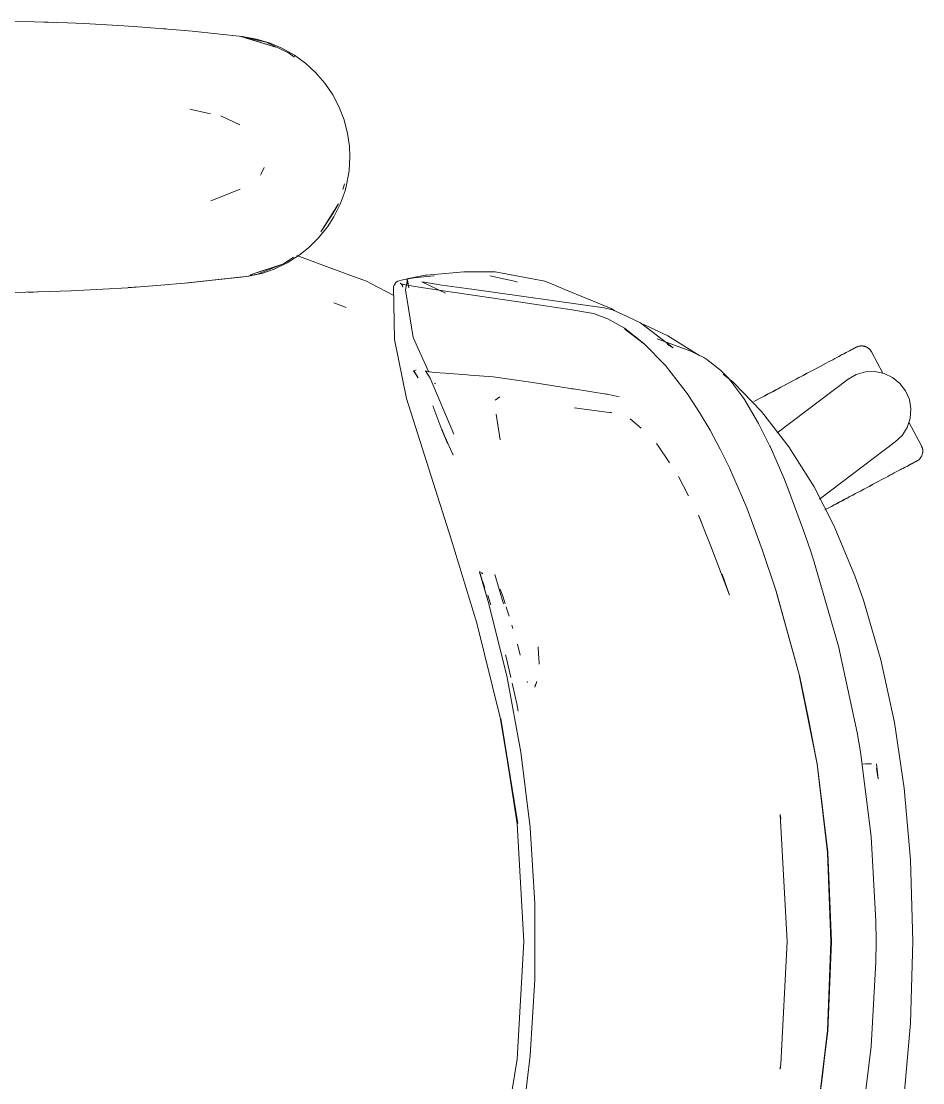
# Model space of a CAD drawing. Header units: millimetres. Extents: x 155927 to 317870, y -36033 to 97293.
# Drawn here: x 215289 to 215610.5, y 19172.5 to 19551.3 of the extents above; entities that cross this region are included whole.
import ezdxf

# ---------------------------------------------------------------- set-up
doc = ezdxf.new("R2010")
doc.units = ezdxf.units.MM
doc.header["$MEASUREMENT"] = 0
doc.layers.add('G-IMPT', color=8, linetype='CONTINUOUS', lineweight=9)
doc.layers.add('I-FURN', color=8, linetype='CONTINUOUS', lineweight=9)

msp = doc.modelspace()

# ---------------------------------------------------------------- linework, layer by layer
at = {"layer": 'G-IMPT'}
for p, q in [((215285.3, 19551.25), (215293.72, 19551.09)), ((215305.48, 19550.7), (215293.72, 19551.09)), ((215298.66, 19550.95), (215297.16, 19550.96)), ((215300.59, 19550.84), (215298.66, 19550.95)), ((215305.48, 19550.7), (215311.51, 19550.44)), ((215325.64, 19549.63), (215311.51, 19550.44)), ((215330.73, 19549.31), (215325.64, 19549.63)), ((215330.73, 19549.31), (215345.79, 19548.06)), ((215338.92, 19548.66), (215340.59, 19548.49)), ((215345.79, 19548.06), (215349.92, 19547.71)), ((215349.92, 19547.71), (215367.85, 19545.81)), ((215367.33, 19545.81), (215379.79, 19541.98)), ((215367.33, 19545.81), (215370.65, 19544.89)), ((215367.85, 19545.81), (215372.89, 19544.91)), ((215376.3, 19543.77), (215367.9, 19545.68)), ((215379.79, 19541.98), (215370.65, 19544.89)), ((215377.75, 19543.45), (215372.89, 19544.91)), ((215376.3, 19543.77), (215384.37, 19540.03)), ((215381.99, 19541.64), (215377.75, 19543.45)), ((215381.99, 19541.64), (215386.43, 19539.12)), ((215386.47, 19538.43), (215384.37, 19540.03)), ((215390.52, 19536.13), (215386.43, 19539.12)), ((215390.52, 19536.13), (215393.95, 19532.96)), ((215397.27, 19529.13), (215393.95, 19532.96)), ((215400.11, 19524.96), (215397.27, 19529.13)), ((215400.11, 19524.96), (215402.3, 19520.8)), ((215349.13, 19519.84), (215356.56, 19518.27)), ((215402.3, 19520.8), (215404.13, 19516.09)), ((215366.96, 19514.24), (215360.18, 19517.5)), ((215405.39, 19511.22), (215404.13, 19516.09)), ((215405.39, 19511.22), (215406.04, 19506.71)), ((215406.21, 19502.86), (215406.04, 19506.71)), ((215406.21, 19502.86), (215405.91, 19497.82)), ((215375.6, 19499.03), (215374.58, 19496.81)), ((215374.58, 19496.81), (215374.28, 19496.36)), ((215405.91, 19497.82), (215405.03, 19492.87)), ((215356.63, 19487.14), (215367.06, 19491.28)), ((215403.67, 19491.18), (215404.29, 19493.21)), ((215405.03, 19492.87), (215404.47, 19490.74)), ((215402.76, 19485.97), (215404.47, 19490.74)), ((215402.11, 19486.07), (215395.79, 19476.12)), ((215402.11, 19486.07), (215399.95, 19482.39)), ((215402.76, 19485.97), (215400.52, 19481.46)), ((215399.95, 19482.39), (215395.79, 19476.12)), ((215400.52, 19481.46), (215398.25, 19477.91)), ((215395.06, 19473.94), (215398.25, 19477.91)), ((215395.06, 19473.94), (215391.46, 19470.39)), ((215391.46, 19470.39), (215388.15, 19467.76)), ((215383.82, 19465.03), (215379.24, 19462.84)), ((215382.5, 19464.64), (215386.08, 19467.06)), ((215383.82, 19465.03), (215388.15, 19467.76)), ((215387.25, 19467.65), (215406.19, 19460.7)), ((215370.15, 19460.24), (215375.11, 19461.4)), ((215370.23, 19460.46), (215373.28, 19461.03)), ((215382.5, 19464.64), (215370.65, 19460.82)), ((215379.79, 19463.74), (215370.65, 19460.82)), ((215373.28, 19461.03), (215382.5, 19464.64)), ((215379.24, 19462.84), (215375.11, 19461.4)), ((215382.5, 19464.64), (215379.79, 19463.74)), ((215433.55, 19460.68), (215442.88, 19461.49)), ((215442.88, 19461.49), (215446.84, 19461.83)), ((215451, 19461.83), (215446.84, 19461.83)), ((215457.97, 19461.8), (215451, 19461.83)), ((215457.97, 19461.8), (215475.67, 19458.56)), ((215348.71, 19457.89), (215337.32, 19456.9)), ((215370.15, 19460.24), (215347.19, 19457.79)), ((215347.19, 19457.79), (215367.33, 19459.91)), ((215370.15, 19460.24), (215348.71, 19457.89)), ((215370.15, 19460.24), (215367.33, 19459.91)), ((215406.19, 19460.7), (215412.17, 19458.51)), ((215413.93, 19457.59), (215412.17, 19458.51)), ((215421.62, 19453.55), (215413.93, 19457.59)), ((215421.76, 19456.63), (215422.37, 19457.67)), ((215422.24, 19457.05), (215422.37, 19457.67)), ((215422.24, 19457.05), (215422.35, 19457.59)), ((215422.37, 19457.67), (215422.35, 19457.59)), ((215422.74, 19458.16), (215422.37, 19457.67)), ((215423.28, 19458.48), (215422.74, 19458.16)), ((215423.28, 19458.48), (215425.14, 19459.04)), ((215424.63, 19457.44), (215424.13, 19457.84)), ((215425.23, 19457.28), (215424.13, 19457.84)), ((215425.23, 19457.28), (215424.61, 19457.45)), ((215424.61, 19457.45), (215430.88, 19456.34)), ((215424.63, 19457.44), (215424.96, 19456.9)), ((215428.42, 19459.57), (215425.14, 19459.04)), ((215426.75, 19458.98), (215426.06, 19455.39)), ((215428.84, 19459.83), (215426.51, 19459.39)), ((215427.24, 19456.11), (215426.51, 19459.39)), ((215427.24, 19456.11), (215426.75, 19458.98)), ((215428.42, 19459.57), (215429.04, 19459.65)), ((215433.08, 19460.64), (215428.84, 19459.83)), ((215429.04, 19459.65), (215433.72, 19460.16)), ((215431.85, 19458.25), (215440.25, 19454.26)), ((215431.85, 19458.25), (215432.71, 19458.1)), ((215437.73, 19457.27), (215432.71, 19458.1)), ((215433.55, 19460.68), (215433.08, 19460.64)), ((215433.72, 19460.16), (215436.31, 19460.38)), ((215437.73, 19457.27), (215439.03, 19457.06)), ((215456.11, 19460.39), (215465.41, 19458.35)), ((215465.41, 19458.35), (215465.99, 19458.19)), ((215475.67, 19458.56), (215479.53, 19456.97)), ((215286.66, 19454.49), (215298.97, 19454.78)), ((215293.44, 19454.62), (215291.36, 19454.62)), ((215295.1, 19454.7), (215293.44, 19454.62)), ((215306.85, 19455.07), (215298.97, 19454.78)), ((215306.85, 19455.07), (215318.16, 19455.61)), ((215327.03, 19456.17), (215318.16, 19455.61)), ((215327.03, 19456.17), (215337.32, 19456.9)), ((215329.07, 19456.31), (215327.17, 19456.22)), ((215329.07, 19456.31), (215330.49, 19456.44)), ((215422.15, 19437.65), (215421.76, 19456.63)), ((215425.03, 19456.4), (215424.96, 19456.9)), ((215428.78, 19438.35), (215426.06, 19455.39)), ((215430.88, 19456.34), (215438.73, 19455.23)), ((215438.73, 19455.23), (215469.6, 19450.67)), ((215449.69, 19455.62), (215439.03, 19457.06)), ((215449.69, 19455.62), (215496.91, 19448.94)), ((215482.89, 19455.58), (215479.53, 19456.97)), ((215499.34, 19448.78), (215482.89, 19455.58)), ((215404.89, 19449.11), (215400.43, 19450.74)), ((215400.43, 19450.74), (215404.31, 19449.36)), ((215469.6, 19450.67), (215485.37, 19448.28)), ((215404.89, 19449.11), (215404.31, 19449.36)), ((215493.04, 19446.98), (215485.37, 19448.28)), ((215493.04, 19446.98), (215497.83, 19445.23)), ((215496.91, 19448.94), (215499.9, 19448.3)), ((215500.51, 19448.01), (215499.34, 19448.78)), ((215503.27, 19446.73), (215499.9, 19448.3)), ((215503.27, 19446.73), (215509.79, 19443.69)), ((215498.25, 19445.01), (215497.83, 19445.23)), ((215504.09, 19441.72), (215498.25, 19445.01)), ((215521.49, 19434.75), (215509.79, 19443.69)), ((215510.98, 19443.02), (215519.6, 19439.04)), ((215428.78, 19438.35), (215434.39, 19426)), ((215504.09, 19441.72), (215511.06, 19436.31)), ((215511.26, 19436), (215504.31, 19441.4)), ((215504.31, 19441.4), (215507.69, 19438.81)), ((215511.26, 19436), (215507.69, 19438.81)), ((215519.6, 19439.04), (215531.05, 19431.92)), ((215422.15, 19437.65), (215426.34, 19416.69)), ((215518.79, 19428.4), (215511.06, 19436.31)), ((215515.84, 19437.98), (215527.74, 19433.47)), ((215521.49, 19434.75), (215519.46, 19435.91)), ((215529.97, 19432.4), (215527.74, 19433.47)), ((215532.41, 19431.22), (215529.97, 19432.4)), ((215533.55, 19430.61), (215532.41, 19431.22)), ((215533.55, 19430.61), (215538.41, 19426.75)), ((215518.79, 19428.4), (215526.81, 19417.97)), ((215428.92, 19426.52), (215428.98, 19426.54)), ((215428.92, 19426.52), (215430.51, 19424.06)), ((215429.85, 19426.82), (215428.98, 19426.54)), ((215430.51, 19424.06), (215428.98, 19426.54)), ((215428.98, 19426.54), (215430.47, 19424.07)), ((215433.84, 19426.23), (215433.12, 19426.52)), ((215433.12, 19426.52), (215434.88, 19423.85)), ((215433.84, 19426.23), (215433.86, 19426.22)), ((215436.24, 19425.93), (215433.86, 19426.22)), ((215434.88, 19423.85), (215443.32, 19403.87)), ((215436.24, 19425.93), (215436.32, 19425.92)), ((215440.19, 19425.63), (215436.32, 19425.92)), ((215448.05, 19425.07), (215440.19, 19425.63)), ((215449.04, 19424.99), (215448.05, 19425.07)), ((215457.28, 19424.37), (215449.04, 19424.99)), ((215457.28, 19424.37), (215457.36, 19424.36)), ((215471.43, 19422.33), (215457.36, 19424.36)), ((215538.41, 19426.75), (215541.3, 19423.72)), ((215542.97, 19422.3), (215539.3, 19425.3)), ((215541.3, 19423.72), (215546.02, 19417.59)), ((215436.34, 19422.13), (215436.77, 19421.86)), ((215471.43, 19422.33), (215484.79, 19420.22)), ((215484.79, 19420.22), (215485.3, 19420.14)), ((215485.91, 19420.04), (215485.3, 19420.14)), ((215485.91, 19420.04), (215497.63, 19418.24)), ((215542.97, 19422.3), (215552.93, 19412.01)), ((215442.33, 19366.45), (215426.34, 19416.69)), ((215458.02, 19415.99), (215459.66, 19417.26)), ((215497.63, 19418.24), (215498.1, 19418.17)), ((215500.08, 19417.75), (215498.1, 19418.17)), ((215502.25, 19417.29), (215500.08, 19417.75)), ((215526.98, 19417.71), (215526.81, 19417.97)), ((215530.86, 19411.61), (215526.98, 19417.71)), ((215546.02, 19417.59), (215546.88, 19416.3)), ((215551.62, 19408.3), (215546.88, 19416.3)), ((215439.02, 19405.51), (215435.77, 19413.98)), ((215486.21, 19413.36), (215499.56, 19411.58)), ((215499.56, 19411.58), (215499.09, 19411.73)), ((215562.74, 19399.41), (215552.93, 19412.01)), ((215458.37, 19411.04), (215459.77, 19401.87)), ((215458.37, 19411.04), (215458.42, 19410.69)), ((215510.06, 19406.08), (215506.16, 19409.42)), ((215530.86, 19411.61), (215534.63, 19405.39)), ((215551.92, 19407.71), (215551.62, 19408.3)), ((215441.04, 19400.61), (215439.02, 19405.71)), ((215439.02, 19405.71), (215441.04, 19400.59)), ((215439.02, 19405.51), (215441.04, 19400.61)), ((215538.2, 19398.6), (215534.63, 19405.39)), ((215551.92, 19407.71), (215555.92, 19399.69)), ((215440.05, 19403.13), (215443.09, 19396.41)), ((215516.34, 19399.45), (215515.59, 19400.55)), ((215516.34, 19399.45), (215519.83, 19394.32)), ((215538.2, 19398.6), (215541.59, 19391.87)), ((215556.14, 19399.25), (215555.92, 19399.69)), ((215556.14, 19399.25), (215560.91, 19388.29)), ((215571.71, 19385.11), (215562.74, 19399.41)), ((215519.83, 19394.32), (215520.22, 19393.74)), ((215547.77, 19377.64), (215541.59, 19391.87)), ((215523.36, 19388.84), (215526.9, 19381.87)), ((215560.91, 19388.29), (215562.39, 19384.61)), ((215567.99, 19369.54), (215562.39, 19384.61)), ((215578.8, 19371.34), (215571.71, 19385.11)), ((215553.22, 19362.76), (215547.77, 19377.64)), ((215534.26, 19365.68), (215530.53, 19375.01)), ((215530.53, 19375.01), (215531.53, 19372.76)), ((215586.32, 19353.36), (215578.8, 19371.34)), ((215451.52, 19336.48), (215442.33, 19366.45)), ((215567.99, 19369.54), (215570.34, 19362.72)), ((215534.92, 19363.95), (215534.26, 19365.68)), ((215541.63, 19346.51), (215534.92, 19363.95)), ((215553.22, 19362.76), (215558.23, 19347.85)), ((215571.53, 19359.11), (215570.34, 19362.72)), ((215571.53, 19359.11), (215580.47, 19328.29)), ((215452.47, 19354.65), (215452.61, 19354.89)), ((215455.74, 19343.43), (215452.47, 19354.65)), ((215455.74, 19343.43), (215452.63, 19354.25)), ((215452.68, 19353.96), (215452.63, 19354.25)), ((215455.74, 19343.43), (215452.68, 19353.96)), ((215453.57, 19354.11), (215452.95, 19354.5)), ((215453.57, 19354.11), (215453.35, 19354.26)), ((215454.02, 19350.18), (215453.62, 19351.25)), ((215460.94, 19343.42), (215457.9, 19353.85)), ((215541.63, 19346.51), (215538.91, 19353.94)), ((215586.32, 19353.36), (215589.4, 19344.63)), ((215454.36, 19349.2), (215454.02, 19350.18)), ((215459.81, 19348.6), (215460.57, 19346.44)), ((215561.96, 19334.59), (215558.19, 19347.76)), ((215566.62, 19317.35), (215558.19, 19347.76)), ((215566.62, 19317.35), (215558.23, 19347.85)), ((215455.35, 19346.45), (215455.64, 19345.65)), ((215456.37, 19343.42), (215455.64, 19345.65)), ((215460.83, 19345.72), (215460.57, 19346.44)), ((215460.83, 19345.72), (215461.6, 19343.42)), ((215589.4, 19344.63), (215595.57, 19323.39)), ((215462.29, 19317.11), (215455.74, 19343.43)), ((215456.37, 19343.42), (215456.52, 19342.97)), ((215461.98, 19342.29), (215462.23, 19341.5)), ((215462.23, 19341.5), (215463.01, 19339.01)), ((215451.52, 19336.48), (215459.83, 19302.79)), ((215464, 19335.72), (215464.34, 19334.6)), ((215561.96, 19334.59), (215566.62, 19317.35)), ((215465.92, 19328.93), (215466.91, 19325.06)), ((215465.92, 19328.93), (215466.3, 19327.4)), ((215462.06, 19323.84), (215461.72, 19325.13)), ((215473.34, 19327.57), (215473.3, 19328.05)), ((215473.61, 19323.87), (215473.34, 19327.57)), ((215587.14, 19297.5), (215580.47, 19328.29)), ((215463.61, 19317.09), (215462.06, 19323.84)), ((215473.61, 19323.87), (215473.71, 19322.49)), ((215473.71, 19321.79), (215473.71, 19322.49)), ((215595.57, 19323.39), (215600.38, 19301.02)), ((215462.29, 19317.11), (215467.22, 19290.44)), ((215572.79, 19286.22), (215566.57, 19317.46)), ((215566.57, 19317.46), (215572.79, 19286.3)), ((215566.62, 19317.35), (215569.69, 19302.33)), ((215465.77, 19307.7), (215464.07, 19315.12)), ((215469.51, 19315.3), (215469.37, 19315.71)), ((215472.18, 19313.7), (215472.86, 19315.65)), ((215472.18, 19313.7), (215472.39, 19314.75)), ((215466.24, 19305.07), (215465.77, 19307.7)), ((215459.83, 19302.79), (215466.09, 19265.05)), ((215465.82, 19264.88), (215460.09, 19302.41)), ((215466.09, 19265.05), (215460.09, 19302.41)), ((215572.79, 19286.22), (215569.69, 19302.33)), ((215603.88, 19277.6), (215600.38, 19301.02)), ((215588.32, 19290.58), (215587.14, 19297.5)), ((215592.14, 19260.41), (215588.32, 19290.58)), ((215467.22, 19290.44), (215470.52, 19263.52)), ((215576.61, 19254.71), (215572.79, 19286.3)), ((215574.73, 19270.74), (215572.79, 19286.22)), ((215576.57, 19254.67), (215572.79, 19286.22)), ((215588.87, 19286.22), (215590.12, 19286.26)), ((215592.21, 19286.34), (215590.12, 19286.26)), ((215592.21, 19286.34), (215592.1, 19286.33)), ((215593.97, 19286.31), (215594.62, 19280.89)), ((215594.05, 19284.66), (215594.62, 19280.89)), ((215606.14, 19252.03), (215603.88, 19277.6)), ((215559.57, 19268.17), (215559.61, 19267.92)), ((215559.85, 19266.62), (215559.61, 19267.92)), ((215562.12, 19222.89), (215559.62, 19268.23)), ((215559.62, 19268.23), (215559.85, 19266.62)), ((215574.73, 19270.74), (215576.57, 19254.67)), ((215465.82, 19264.88), (215468.18, 19222.89)), ((215472.17, 19236.45), (215470.52, 19263.52)), ((215593.75, 19230.2), (215592.14, 19260.41)), ((215576.57, 19254.67), (215577.25, 19239.77)), ((215576.57, 19254.67), (215577.72, 19222.89)), ((215577.94, 19222.89), (215576.61, 19254.71)), ((215606.98, 19222.89), (215606.14, 19252.03)), ((215577.25, 19239.77), (215577.72, 19222.89)), ((215472.17, 19209.33), (215472.17, 19236.45)), ((215593.75, 19230.2), (215593.85, 19222.89)), ((215465.82, 19180.9), (215468.18, 19222.89)), ((215562.17, 19222.89), (215559.85, 19179.16)), ((215562.12, 19222.89), (215559.85, 19179.16)), ((215576.57, 19191.11), (215577.72, 19222.89)), ((215576.61, 19191.07), (215577.94, 19222.89)), ((215577.25, 19206.01), (215577.72, 19222.89)), ((215593.75, 19215.58), (215593.85, 19222.89)), ((215606.14, 19193.75), (215606.98, 19222.89)), ((215593.75, 19215.58), (215592.14, 19185.37)), ((215472.17, 19209.33), (215470.52, 19182.26)), ((215577.25, 19206.01), (215576.57, 19191.11)), ((215603.88, 19168.18), (215606.14, 19193.75)), ((215576.57, 19191.11), (215572.79, 19159.56)), ((215576.61, 19191.07), (215572.79, 19159.48)), ((215576.57, 19191.11), (215574.73, 19175.04)), ((215592.14, 19185.37), (215588.32, 19155.21)), ((215459.83, 19142.99), (215465.82, 19180.9)), ((215467.22, 19155.34), (215470.52, 19182.26)), ((215559.57, 19177.61), (215559.61, 19177.86)), ((215559.85, 19179.16), (215559.59, 19177.38)), ((215559.85, 19179.16), (215559.61, 19177.86)), ((215572.79, 19159.56), (215574.73, 19175.04))]:
    msp.add_line(p, q, dxfattribs=at)
at = {"layer": 'I-FURN'}
for p, q in [((215585.78, 19434.42), (215585.48, 19434.26)), ((215585.62, 19434.33), (215585.9, 19434.48)), ((215586.04, 19434.55), (215585.78, 19434.42)), ((215585.9, 19434.48), (215586.14, 19434.61)), ((215586.26, 19434.67), (215586.04, 19434.55)), ((215586.14, 19434.61), (215586.34, 19434.72)), ((215586.44, 19434.77), (215586.26, 19434.67)), ((215586.34, 19434.72), (215586.51, 19434.8)), ((215586.58, 19434.84), (215586.44, 19434.77)), ((215586.51, 19434.8), (215586.63, 19434.87)), ((215586.68, 19434.89), (215586.58, 19434.84)), ((215586.63, 19434.87), (215586.71, 19434.91)), ((215586.74, 19434.93), (215586.68, 19434.89)), ((215586.71, 19434.91), (215586.75, 19434.93)), ((215586.76, 19434.94), (215586.74, 19434.93)), ((215586.75, 19434.93), (215586.76, 19434.94)), ((215586.76, 19434.94), (215586.9, 19435.01)), ((215586.9, 19435.01), (215587.05, 19435.08)), ((215587.05, 19435.08), (215587.2, 19435.14)), ((215587.2, 19435.14), (215587.35, 19435.19)), ((215587.35, 19435.19), (215587.5, 19435.24)), ((215587.5, 19435.24), (215587.66, 19435.28)), ((215587.66, 19435.28), (215587.81, 19435.32)), ((215587.81, 19435.32), (215587.97, 19435.35)), ((215587.97, 19435.35), (215588.13, 19435.37)), ((215588.13, 19435.37), (215588.29, 19435.39)), ((215588.29, 19435.39), (215588.45, 19435.4)), ((215588.45, 19435.4), (215588.61, 19435.41)), ((215588.61, 19435.41), (215588.78, 19435.41)), ((215588.78, 19435.41), (215588.94, 19435.4)), ((215588.94, 19435.4), (215589.1, 19435.38)), ((215589.1, 19435.38), (215589.26, 19435.36)), ((215589.26, 19435.36), (215589.42, 19435.33)), ((215589.42, 19435.33), (215589.57, 19435.3)), ((215589.57, 19435.3), (215589.73, 19435.26)), ((215589.73, 19435.26), (215589.88, 19435.21)), ((215589.88, 19435.21), (215590.04, 19435.16)), ((215590.04, 19435.16), (215590.19, 19435.1)), ((215590.19, 19435.1), (215590.33, 19435.04)), ((215590.33, 19435.04), (215590.48, 19434.97)), ((215590.48, 19434.97), (215590.62, 19434.89)), ((215590.62, 19434.89), (215590.76, 19434.81)), ((215590.76, 19434.81), (215590.9, 19434.72)), ((215590.9, 19434.72), (215591.03, 19434.63)), ((215591.03, 19434.63), (215591.16, 19434.53)), ((215591.16, 19434.53), (215591.28, 19434.43)), ((215591.28, 19434.43), (215591.4, 19434.32)), ((215579.13, 19430.88), (215578.4, 19430.49)), ((215579.84, 19431.26), (215579.13, 19430.88)), ((215580.52, 19431.62), (215579.84, 19431.26)), ((215581.17, 19431.96), (215580.52, 19431.62)), ((215581.78, 19432.29), (215581.17, 19431.96)), ((215582.37, 19432.6), (215581.78, 19432.29)), ((215582.06, 19432.44), (215582.62, 19432.74)), ((215582.92, 19432.89), (215582.37, 19432.6)), ((215582.62, 19432.74), (215583.16, 19433.02)), ((215583.44, 19433.17), (215582.92, 19432.89)), ((215583.16, 19433.02), (215583.66, 19433.29)), ((215583.92, 19433.43), (215583.44, 19433.17)), ((215583.66, 19433.29), (215584.13, 19433.54)), ((215584.36, 19433.66), (215583.92, 19433.43)), ((215584.13, 19433.54), (215584.56, 19433.77)), ((215584.77, 19433.88), (215584.36, 19433.66)), ((215584.56, 19433.77), (215584.95, 19433.97)), ((215585.15, 19434.08), (215584.77, 19433.88)), ((215584.95, 19433.97), (215585.31, 19434.16)), ((215585.48, 19434.26), (215585.15, 19434.08)), ((215585.31, 19434.16), (215585.62, 19434.33)), ((215591.4, 19434.32), (215591.52, 19434.21)), ((215591.52, 19434.21), (215591.63, 19434.09)), ((215591.63, 19434.09), (215591.73, 19433.97)), ((215591.73, 19433.97), (215591.84, 19433.85)), ((215591.84, 19433.85), (215591.93, 19433.72)), ((215591.93, 19433.72), (215592.02, 19433.58)), ((215592.02, 19433.58), (215592.11, 19433.45)), ((215592.11, 19433.45), (215592.19, 19433.31)), ((215592.19, 19433.31), (215592.21, 19433.27)), ((215596.24, 19425.69), (215592.21, 19433.27)), ((215571.66, 19426.91), (215570.73, 19426.41)), ((215571.16, 19426.64), (215572.08, 19427.13)), ((215572.57, 19427.39), (215571.66, 19426.91)), ((215572.08, 19427.13), (215572.99, 19427.61)), ((215573.47, 19427.87), (215572.57, 19427.39)), ((215572.99, 19427.61), (215573.87, 19428.09)), ((215574.35, 19428.34), (215573.47, 19427.87)), ((215573.87, 19428.09), (215574.74, 19428.55)), ((215575.2, 19428.79), (215574.35, 19428.34)), ((215574.74, 19428.55), (215575.59, 19429)), ((215576.04, 19429.24), (215575.2, 19428.79)), ((215576.85, 19429.67), (215576.04, 19429.24)), ((215577.64, 19430.09), (215576.85, 19429.67)), ((215578.4, 19430.49), (215577.64, 19430.09)), ((215558.55, 19404.41), (215583.86, 19423.49)), ((215564.9, 19423.31), (215563.9, 19422.78)), ((215564.36, 19423.03), (215565.36, 19423.56)), ((215565.89, 19423.84), (215564.9, 19423.31)), ((215565.36, 19423.56), (215566.35, 19424.08)), ((215566.88, 19424.37), (215565.89, 19423.84)), ((215566.35, 19424.08), (215567.33, 19424.61)), ((215567.86, 19424.89), (215566.88, 19424.37)), ((215567.33, 19424.61), (215568.31, 19425.13)), ((215568.83, 19425.4), (215567.86, 19424.89)), ((215568.31, 19425.13), (215569.27, 19425.64)), ((215569.79, 19425.91), (215568.83, 19425.4)), ((215569.27, 19425.64), (215570.22, 19426.14)), ((215570.73, 19426.41), (215569.79, 19425.91)), ((215570.22, 19426.14), (215571.16, 19426.64)), ((215583.86, 19423.49), (215586.78, 19425.18)), ((215586.78, 19425.18), (215590.02, 19426.12)), ((215590.02, 19426.12), (215593.39, 19426.26)), ((215593.39, 19426.26), (215596.7, 19425.59)), ((215596.7, 19425.59), (215599.75, 19424.15)), ((215599.75, 19424.15), (215602.36, 19422.02)), ((215556.36, 19418.77), (215557.35, 19419.3)), ((215557.88, 19419.58), (215556.89, 19419.06)), ((215557.35, 19419.3), (215558.34, 19419.83)), ((215558.88, 19420.11), (215557.88, 19419.58)), ((215558.34, 19419.83), (215559.34, 19420.36)), ((215559.88, 19420.65), (215558.88, 19420.11)), ((215559.34, 19420.36), (215560.34, 19420.89)), ((215560.89, 19421.18), (215559.88, 19420.65)), ((215560.34, 19420.89), (215561.35, 19421.43)), ((215561.89, 19421.71), (215560.89, 19421.18)), ((215561.35, 19421.43), (215562.35, 19421.96)), ((215562.9, 19422.25), (215561.89, 19421.71)), ((215562.35, 19421.96), (215563.36, 19422.49)), ((215563.9, 19422.78), (215562.9, 19422.25)), ((215563.36, 19422.49), (215564.36, 19423.03)), ((215602.36, 19422.02), (215604.39, 19419.33)), ((215604.39, 19419.33), (215605.72, 19416.23)), ((215551.16, 19416.01), (215550.25, 19415.53)), ((215550.67, 19415.75), (215551.58, 19416.23)), ((215552.08, 19416.5), (215551.16, 19416.01)), ((215551.58, 19416.23), (215552.51, 19416.73)), ((215553.02, 19417), (215552.08, 19416.5)), ((215552.51, 19416.73), (215553.46, 19417.23)), ((215553.97, 19417.5), (215553.02, 19417)), ((215553.46, 19417.23), (215554.41, 19417.74)), ((215554.93, 19418.02), (215553.97, 19417.5)), ((215554.41, 19417.74), (215555.38, 19418.25)), ((215555.91, 19418.53), (215554.93, 19418.02)), ((215555.38, 19418.25), (215556.36, 19418.77)), ((215556.89, 19419.06), (215555.91, 19418.53)), ((215605.72, 19416.23), (215606.27, 19412.9)), ((215606.27, 19412.9), (215606, 19409.53)), ((215606, 19409.53), (215604.93, 19406.33)), ((215610.02, 19399.77), (215605.55, 19408.18)), ((215604.93, 19406.33), (215603.14, 19403.48)), ((215600.71, 19401.14), (215573.64, 19380.74)), ((215603.14, 19403.48), (215600.71, 19401.14)), ((215610.02, 19399.77), (215610.09, 19399.63)), ((215610.09, 19399.63), (215610.16, 19399.48)), ((215610.16, 19399.48), (215610.22, 19399.33)), ((215610.22, 19399.33), (215610.28, 19399.18)), ((215610.3, 19396.64), (215610.25, 19396.49)), ((215610.28, 19399.18), (215610.32, 19399.03)), ((215610.34, 19396.8), (215610.3, 19396.64)), ((215610.32, 19399.03), (215610.37, 19398.87)), ((215610.38, 19396.96), (215610.34, 19396.8)), ((215610.37, 19398.87), (215610.4, 19398.71)), ((215610.42, 19397.11), (215610.38, 19396.96)), ((215610.4, 19398.71), (215610.43, 19398.56)), ((215610.45, 19397.27), (215610.42, 19397.11)), ((215610.43, 19398.56), (215610.46, 19398.4)), ((215610.47, 19397.43), (215610.45, 19397.27)), ((215610.46, 19398.4), (215610.48, 19398.24)), ((215610.48, 19397.59), (215610.47, 19397.43)), ((215610.48, 19398.24), (215610.49, 19398.08)), ((215610.49, 19397.75), (215610.48, 19397.59)), ((215610.49, 19398.08), (215610.49, 19397.91)), ((215610.49, 19397.91), (215610.49, 19397.75)), ((215605.51, 19392.81), (215605.03, 19392.55)), ((215605.26, 19392.67), (215605.72, 19392.92)), ((215605.96, 19393.05), (215605.51, 19392.81)), ((215605.72, 19392.92), (215606.15, 19393.15)), ((215606.37, 19393.27), (215605.96, 19393.05)), ((215606.15, 19393.15), (215606.55, 19393.36)), ((215606.74, 19393.46), (215606.37, 19393.27)), ((215606.55, 19393.36), (215606.9, 19393.55)), ((215607.08, 19393.64), (215606.74, 19393.46)), ((215606.9, 19393.55), (215607.22, 19393.72)), ((215607.37, 19393.8), (215607.08, 19393.64)), ((215607.22, 19393.72), (215607.5, 19393.87)), ((215607.63, 19393.94), (215607.37, 19393.8)), ((215607.5, 19393.87), (215607.74, 19393.99)), ((215607.85, 19394.05), (215607.63, 19393.94)), ((215607.74, 19393.99), (215607.94, 19394.1)), ((215608.03, 19394.15), (215607.85, 19394.05)), ((215607.94, 19394.1), (215608.1, 19394.19)), ((215608.17, 19394.22), (215608.03, 19394.15)), ((215608.1, 19394.19), (215608.22, 19394.25)), ((215608.27, 19394.28), (215608.17, 19394.22)), ((215608.22, 19394.25), (215608.31, 19394.3)), ((215608.33, 19394.31), (215608.27, 19394.28)), ((215608.31, 19394.3), (215608.35, 19394.32)), ((215608.35, 19394.32), (215608.33, 19394.31)), ((215608.39, 19394.34), (215608.35, 19394.32)), ((215608.35, 19394.32), (215608.35, 19394.32)), ((215608.53, 19394.42), (215608.39, 19394.34)), ((215608.67, 19394.51), (215608.53, 19394.42)), ((215608.8, 19394.6), (215608.67, 19394.51)), ((215608.93, 19394.69), (215608.8, 19394.6)), ((215609.06, 19394.8), (215608.93, 19394.69)), ((215609.18, 19394.9), (215609.06, 19394.8)), ((215609.29, 19395.01), (215609.18, 19394.9)), ((215609.41, 19395.13), (215609.29, 19395.01)), ((215609.51, 19395.25), (215609.41, 19395.13)), ((215609.62, 19395.37), (215609.51, 19395.25)), ((215609.71, 19395.5), (215609.62, 19395.37)), ((215609.81, 19395.63), (215609.71, 19395.5)), ((215609.89, 19395.77), (215609.81, 19395.63)), ((215609.98, 19395.91), (215609.89, 19395.77)), ((215610.05, 19396.05), (215609.98, 19395.91)), ((215610.12, 19396.19), (215610.05, 19396.05)), ((215610.19, 19396.34), (215610.12, 19396.19)), ((215610.25, 19396.49), (215610.19, 19396.34)), ((215598.01, 19388.82), (215598.81, 19389.25)), ((215598.81, 19389.25), (215599.59, 19389.66)), ((215599.59, 19389.66), (215600.34, 19390.06)), ((215600.34, 19390.06), (215601.06, 19390.44)), ((215601.06, 19390.44), (215601.75, 19390.81)), ((215601.75, 19390.81), (215602.42, 19391.16)), ((215602.42, 19391.16), (215603.05, 19391.5)), ((215603.05, 19391.5), (215603.65, 19391.82)), ((215603.96, 19391.99), (215603.38, 19391.68)), ((215603.65, 19391.82), (215604.22, 19392.12)), ((215604.51, 19392.28), (215603.96, 19391.99)), ((215604.22, 19392.12), (215604.76, 19392.41)), ((215605.03, 19392.55), (215604.51, 19392.28)), ((215604.76, 19392.41), (215605.26, 19392.67)), ((215591.38, 19385.3), (215590.42, 19384.79)), ((215590.87, 19385.02), (215591.82, 19385.53)), ((215592.32, 19385.8), (215591.38, 19385.3)), ((215591.82, 19385.53), (215592.75, 19386.03)), ((215593.25, 19386.29), (215592.32, 19385.8)), ((215592.75, 19386.03), (215593.68, 19386.52)), ((215594.17, 19386.78), (215593.25, 19386.29)), ((215593.68, 19386.52), (215594.58, 19387)), ((215594.58, 19387), (215595.47, 19387.47)), ((215595.47, 19387.47), (215596.34, 19387.93)), ((215596.34, 19387.93), (215597.18, 19388.38)), ((215597.18, 19388.38), (215598.01, 19388.82)), ((215584.49, 19381.63), (215583.49, 19381.1)), ((215583.95, 19381.35), (215584.95, 19381.88)), ((215585.5, 19382.17), (215584.49, 19381.63)), ((215584.95, 19381.88), (215585.96, 19382.41)), ((215586.49, 19382.7), (215585.5, 19382.17)), ((215585.96, 19382.41), (215586.95, 19382.94)), ((215587.49, 19383.23), (215586.49, 19382.7)), ((215586.95, 19382.94), (215587.94, 19383.47)), ((215588.48, 19383.75), (215587.49, 19383.23)), ((215587.94, 19383.47), (215588.93, 19383.99)), ((215589.45, 19384.27), (215588.48, 19383.75)), ((215588.93, 19383.99), (215589.9, 19384.51)), ((215590.42, 19384.79), (215589.45, 19384.27)), ((215589.9, 19384.51), (215590.87, 19385.02)), ((215576.01, 19377.12), (215576.98, 19377.64)), ((215577.5, 19377.92), (215576.53, 19377.4)), ((215576.98, 19377.64), (215577.96, 19378.16)), ((215578.49, 19378.44), (215577.5, 19377.92)), ((215577.96, 19378.16), (215578.94, 19378.68)), ((215579.48, 19378.97), (215578.49, 19378.44)), ((215578.94, 19378.68), (215579.94, 19379.21)), ((215580.48, 19379.5), (215579.48, 19378.97)), ((215579.94, 19379.21), (215580.94, 19379.74)), ((215581.48, 19380.03), (215580.48, 19379.5)), ((215580.94, 19379.74), (215581.94, 19380.28)), ((215582.48, 19380.56), (215581.48, 19380.03)), ((215581.94, 19380.28), (215582.94, 19380.81)), ((215583.49, 19381.1), (215582.48, 19380.56)), ((215582.94, 19380.81), (215583.95, 19381.35)), ((215576.53, 19377.4), (215575.57, 19376.89))]:
    msp.add_line(p, q, dxfattribs=at)

doc.saveas('drawing.dxf')
